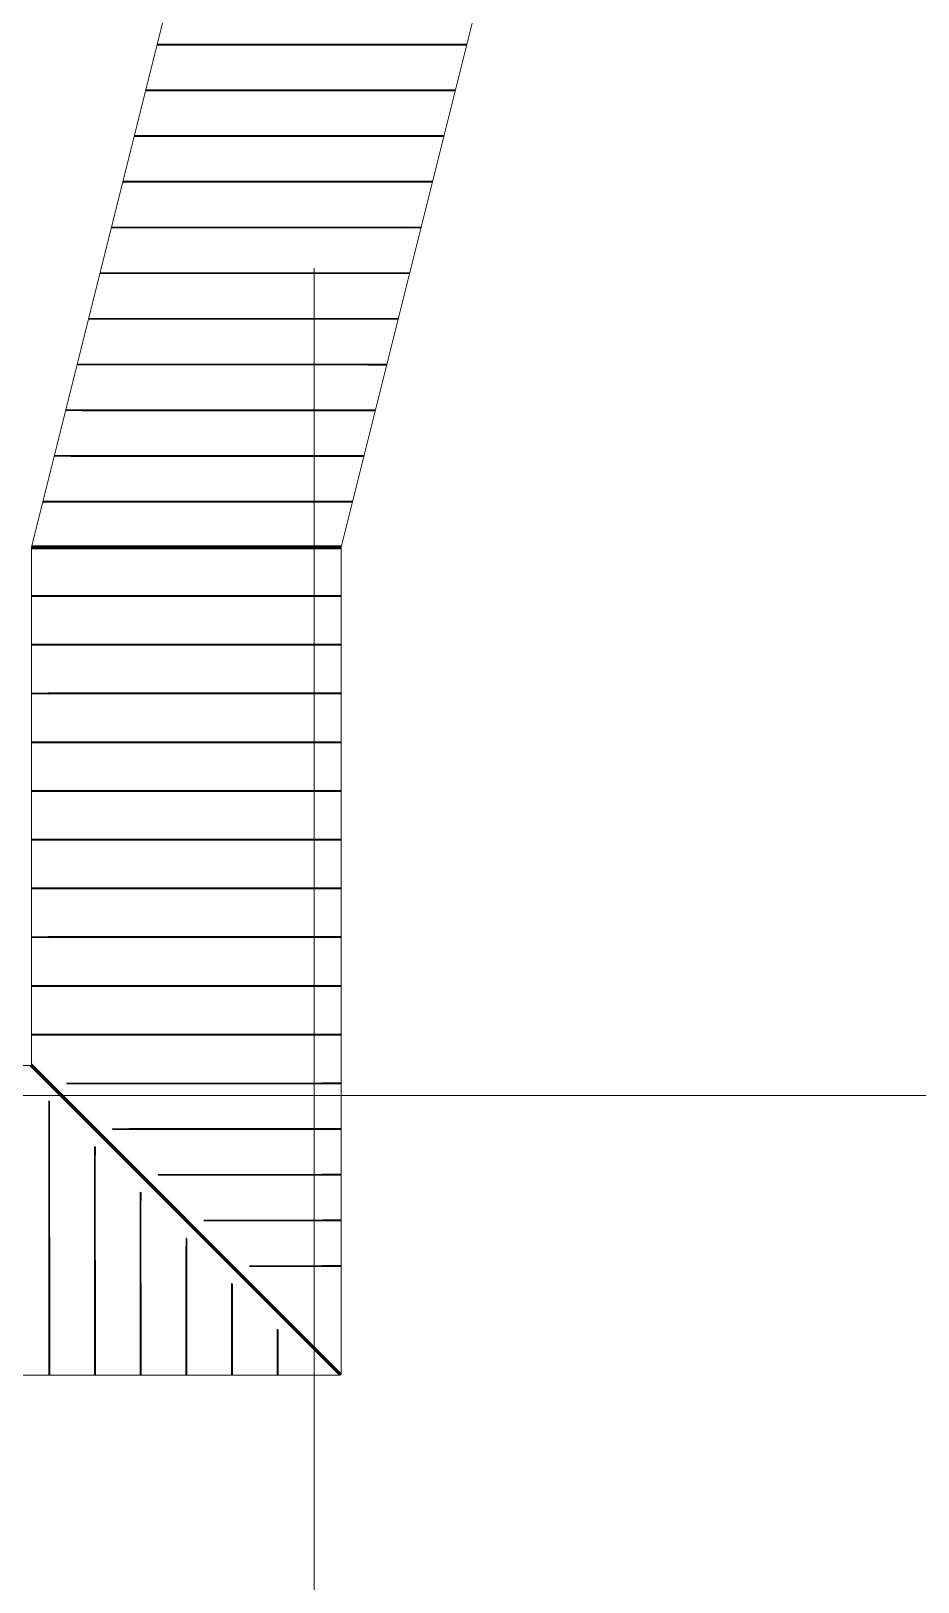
# Model space of a CAD drawing. Header units: millimetres. Extents: x 124696 to 347024, y 412631 to 564609.
# Drawn here: x 290147 to 297428, y 456859 to 469589 of the extents above; entities that cross this region are included whole.
import ezdxf

# ---------------------------------------------------------------- set-up
doc = ezdxf.new("R2010")
doc.units = ezdxf.units.MM
doc.header["$LTSCALE"] = 1500
doc.header["$MEASUREMENT"] = 0
doc.linetypes.add('二层平面图$0$轴网线_12_3_3_3 mm', pattern=[21, 12, -3, 3, -3])
doc.layers.add('0-建筑底图', color=7, linetype='Continuous')
for name, color, linetype, lineweight in [('二层平面图$0$A-COLU', 7, 'Continuous', 9), ('二层平面图$0$A-LINE', 7, 'Continuous', 9), ('二层平面图$0$A-WALL-CURT-PANEL-2', 7, 'Continuous', 9), ('二层平面图$0$A-WALL-CURT-PANEL-4', 140, 'Continuous', 9), ('二层平面图$0$ANNO-DOTE-1', 10, '二层平面图$0$轴网线_12_3_3_3 mm', 15)]:
    doc.layers.add(name, color=color, linetype=linetype, lineweight=lineweight)

# ---------------------------------------------------------------- blocks, each defined once
blk = doc.blocks.new('二层平面图$0$廊子_斜 东南侧_ - 廊子_斜 东南侧_-11103658-104-2F')
at = {"layer": '二层平面图$0$A-WALL-CURT-PANEL-2'}
for p, q in [((-5776, -13522), (-6893, -17989)), ((-4352, -17989), (-3235, -13522)), ((-6895, -17997), (-6897, -18005)), ((-6897, -18005), (-4356, -18005)), ((-6893, -17989), (-6895, -17997)), ((-6895, -17997), (-4354, -17997)), ((-6893, -17989), (-4352, -17989)), ((-4356, -18005), (-4354, -17997)), ((-4354, -17997), (-4352, -17989))]:
    blk.add_line(p, q, dxfattribs=at)
blk = doc.blocks.new('二层平面图$0$顶板轮廓组 - 顶板轮廓组-V341-104-2F')
at = {"layer": '二层平面图$0$A-WALL-CURT-PANEL-2'}
for p, q in [((-8594, 2749), (-8584, 2747)), ((-8584, 2747), (-8576, 2746)), ((-8576, 2746), (-4019, 2090)), ((-4019, 2090), (-4010, 2089)), ((-4010, 2089), (-4003, 2088))]:
    blk.add_line(p, q, dxfattribs=at)
blk = doc.blocks.new('二层平面图$0$顶板轮廓组 - 顶板轮廓组-V342-104-2F')
at = {"layer": '二层平面图$0$A-WALL-CURT-PANEL-2'}
for p, q in [((-8594, 2749), (-8584, 2747)), ((-8584, 2747), (-8576, 2746)), ((-8576, 2746), (-4019, 2090)), ((-4019, 2090), (-4010, 2089)), ((-4010, 2089), (-4003, 2088))]:
    blk.add_line(p, q, dxfattribs=at)
blk = doc.blocks.new('二层平面图$0$钢板肋 - 钢板肋-8156085-104-2F')
at = {"layer": '二层平面图$0$A-WALL-CURT-PANEL-2'}
for p, q in [((185, -787), (192, -786)), ((185, -787), (242, -910)), ((250, -909), (192, -786)), ((242, -910), (250, -909)), ((242, -910), (1196, -2948)), ((1204, -2947), (250, -909)), ((1204, -2947), (1196, -2948)), ((1196, -2948), (1262, -3089)), ((1270, -3087), (1204, -2947)), ((1262, -3089), (1270, -3087))]:
    blk.add_line(p, q, dxfattribs=at)
blk = doc.blocks.new('二层平面图$0$钢板肋 - 钢板肋-8156090-104-2F')
at = {"layer": '二层平面图$0$A-WALL-CURT-PANEL-2'}
for p, q in [((185, -787), (192, -786)), ((185, -787), (242, -910)), ((250, -909), (192, -786)), ((242, -910), (250, -909)), ((242, -910), (1196, -2948)), ((1204, -2947), (250, -909)), ((1204, -2947), (1196, -2948)), ((1196, -2948), (1262, -3089)), ((1270, -3087), (1204, -2947)), ((1262, -3089), (1270, -3087))]:
    blk.add_line(p, q, dxfattribs=at)
blk = doc.blocks.new('二层平面图$0$钢板肋 - 钢板肋-8156095-104-2F')
at = {"layer": '二层平面图$0$A-WALL-CURT-PANEL-2'}
for p, q in [((-283, 1938), (-291, 1939)), ((-291, 1939), (-279, 1784)), ((-271, 1783), (-283, 1938)), ((-279, 1784), (-271, 1783)), ((-279, 1784), (-98, -458)), ((-91, -460), (-271, 1783)), ((-91, -460), (-98, -458)), ((-98, -458), (-88, -594)), ((-80, -595), (-91, -460)), ((-80, -595), (-88, -594))]:
    blk.add_line(p, q, dxfattribs=at)
blk = doc.blocks.new('二层平面图$0$钢板肋 - 钢板肋-8156100-104-2F')
at = {"layer": '二层平面图$0$A-WALL-CURT-PANEL-2'}
for p, q in [((185, -787), (192, -786)), ((185, -787), (242, -910)), ((250, -909), (192, -786)), ((242, -910), (250, -909)), ((242, -910), (1196, -2948)), ((1204, -2947), (250, -909)), ((1204, -2947), (1196, -2948)), ((1196, -2948), (1262, -3089)), ((1270, -3087), (1204, -2947)), ((1262, -3089), (1270, -3087))]:
    blk.add_line(p, q, dxfattribs=at)
blk = doc.blocks.new('二层平面图$0$钢板肋 - 钢板肋-8156105-104-2F')
at = {"layer": '二层平面图$0$A-WALL-CURT-PANEL-2'}
for p, q in [((185, -787), (192, -786)), ((185, -787), (242, -910)), ((250, -909), (192, -786)), ((242, -910), (250, -909)), ((242, -910), (1196, -2948)), ((1204, -2947), (250, -909)), ((1204, -2947), (1196, -2948)), ((1196, -2948), (1262, -3089)), ((1270, -3087), (1204, -2947)), ((1262, -3089), (1270, -3087))]:
    blk.add_line(p, q, dxfattribs=at)
blk = doc.blocks.new('二层平面图$0$钢板肋 - 钢板肋-8156110-104-2F')
at = {"layer": '二层平面图$0$A-WALL-CURT-PANEL-2'}
for p, q in [((-283, 1938), (-291, 1939)), ((-291, 1939), (-279, 1784)), ((-271, 1783), (-283, 1938)), ((-279, 1784), (-271, 1783)), ((-279, 1784), (-98, -458)), ((-91, -460), (-271, 1783)), ((-91, -460), (-98, -458)), ((-98, -458), (-88, -594)), ((-80, -595), (-91, -460)), ((-80, -595), (-88, -594))]:
    blk.add_line(p, q, dxfattribs=at)
blk = doc.blocks.new('二层平面图$0$钢板肋 - 钢板肋-8156115-104-2F')
at = {"layer": '二层平面图$0$A-WALL-CURT-PANEL-2'}
for p, q in [((185, -787), (192, -786)), ((185, -787), (242, -910)), ((250, -909), (192, -786)), ((242, -910), (250, -909)), ((242, -910), (1196, -2948)), ((1204, -2947), (250, -909)), ((1204, -2947), (1196, -2948)), ((1196, -2948), (1262, -3089)), ((1270, -3087), (1204, -2947)), ((1262, -3089), (1270, -3087))]:
    blk.add_line(p, q, dxfattribs=at)
blk = doc.blocks.new('二层平面图$0$钢板肋 - 钢板肋-8156120-104-2F')
at = {"layer": '二层平面图$0$A-WALL-CURT-PANEL-2'}
for p, q in [((185, -787), (192, -786)), ((185, -787), (242, -910)), ((250, -909), (192, -786)), ((242, -910), (250, -909)), ((242, -910), (1196, -2948)), ((1204, -2947), (250, -909)), ((1204, -2947), (1196, -2948)), ((1196, -2948), (1262, -3089)), ((1270, -3087), (1204, -2947)), ((1262, -3089), (1270, -3087))]:
    blk.add_line(p, q, dxfattribs=at)
blk = doc.blocks.new('二层平面图$0$钢板肋 - 钢板肋-8156125-104-2F')
at = {"layer": '二层平面图$0$A-WALL-CURT-PANEL-2'}
for p, q in [((-283, 1938), (-291, 1939)), ((-291, 1939), (-279, 1784)), ((-271, 1783), (-283, 1938)), ((-279, 1784), (-271, 1783)), ((-279, 1784), (-98, -458)), ((-91, -460), (-271, 1783)), ((-91, -460), (-98, -458)), ((-98, -458), (-88, -594)), ((-80, -595), (-91, -460)), ((-80, -595), (-88, -594))]:
    blk.add_line(p, q, dxfattribs=at)
blk = doc.blocks.new('二层平面图$0$钢板肋 - 钢板肋-8156130-104-2F')
at = {"layer": '二层平面图$0$A-WALL-CURT-PANEL-2'}
for p, q in [((185, -787), (192, -786)), ((185, -787), (242, -910)), ((250, -909), (192, -786)), ((242, -910), (250, -909)), ((242, -910), (1196, -2948)), ((1204, -2947), (250, -909)), ((1204, -2947), (1196, -2948)), ((1196, -2948), (1262, -3089)), ((1270, -3087), (1204, -2947)), ((1262, -3089), (1270, -3087))]:
    blk.add_line(p, q, dxfattribs=at)
blk = doc.blocks.new('二层平面图$0$钢板肋 - 钢板肋-8156135-104-2F')
at = {"layer": '二层平面图$0$A-WALL-CURT-PANEL-2'}
for p, q in [((185, -787), (192, -786)), ((185, -787), (242, -910)), ((250, -909), (192, -786)), ((242, -910), (250, -909)), ((242, -910), (1196, -2948)), ((1204, -2947), (250, -909)), ((1204, -2947), (1196, -2948)), ((1196, -2948), (1262, -3089)), ((1270, -3087), (1204, -2947)), ((1262, -3089), (1270, -3087))]:
    blk.add_line(p, q, dxfattribs=at)
blk = doc.blocks.new('二层平面图$0$钢板肋 - 钢板肋-8156140-104-2F')
at = {"layer": '二层平面图$0$A-WALL-CURT-PANEL-2'}
for p, q in [((-283, 1938), (-291, 1939)), ((-291, 1939), (-279, 1784)), ((-271, 1783), (-283, 1938)), ((-279, 1784), (-271, 1783)), ((-279, 1784), (-98, -458)), ((-91, -460), (-271, 1783)), ((-91, -460), (-98, -458)), ((-98, -458), (-88, -594)), ((-80, -595), (-91, -460)), ((-80, -595), (-88, -594))]:
    blk.add_line(p, q, dxfattribs=at)
blk = doc.blocks.new('二层平面图$0$钢板肋轮廓族 - 钢板肋轮廓族-8156094-104-2F')
at = {"layer": '二层平面图$0$A-WALL-CURT-PANEL-2'}
for p, q in [((-1821, -5371), (-1793, -5524)), ((-1388, -7737), (-1793, -5524)), ((-1364, -7871), (-1388, -7737))]:
    blk.add_line(p, q, dxfattribs=at)
blk = doc.blocks.new('二层平面图$0$钢板肋轮廓族 - 钢板肋轮廓族-8156099-104-2F')
at = {"layer": '二层平面图$0$A-WALL-CURT-PANEL-2'}
for p, q in [((-1821, -5371), (-1793, -5524)), ((-1388, -7737), (-1793, -5524)), ((-1364, -7871), (-1388, -7737))]:
    blk.add_line(p, q, dxfattribs=at)
blk = doc.blocks.new('二层平面图$0$钢板肋轮廓族 - 钢板肋轮廓族-8156104-104-2F')
at = {"layer": '二层平面图$0$A-WALL-CURT-PANEL-2'}
for p, q in [((-1821, -5371), (-1793, -5524)), ((-1388, -7737), (-1793, -5524)), ((-1364, -7871), (-1388, -7737))]:
    blk.add_line(p, q, dxfattribs=at)
blk = doc.blocks.new('二层平面图$0$钢板肋轮廓族 - 钢板肋轮廓族-8156109-104-2F')
at = {"layer": '二层平面图$0$A-WALL-CURT-PANEL-2'}
for p, q in [((-1821, -5371), (-1793, -5524)), ((-1388, -7737), (-1793, -5524)), ((-1364, -7871), (-1388, -7737))]:
    blk.add_line(p, q, dxfattribs=at)
blk = doc.blocks.new('二层平面图$0$钢板肋轮廓族 - 钢板肋轮廓族-8156114-104-2F')
at = {"layer": '二层平面图$0$A-WALL-CURT-PANEL-2'}
for p, q in [((-1821, -5371), (-1793, -5524)), ((-1388, -7737), (-1793, -5524)), ((-1364, -7871), (-1388, -7737))]:
    blk.add_line(p, q, dxfattribs=at)
blk = doc.blocks.new('二层平面图$0$钢板肋轮廓族 - 钢板肋轮廓族-8156119-104-2F')
at = {"layer": '二层平面图$0$A-WALL-CURT-PANEL-2'}
for p, q in [((-1821, -5371), (-1793, -5524)), ((-1388, -7737), (-1793, -5524)), ((-1364, -7871), (-1388, -7737))]:
    blk.add_line(p, q, dxfattribs=at)
blk = doc.blocks.new('二层平面图$0$钢板肋轮廓族 - 钢板肋轮廓族-8156124-104-2F')
at = {"layer": '二层平面图$0$A-WALL-CURT-PANEL-2'}
for p, q in [((-1821, -5371), (-1793, -5524)), ((-1388, -7737), (-1793, -5524)), ((-1364, -7871), (-1388, -7737))]:
    blk.add_line(p, q, dxfattribs=at)
blk = doc.blocks.new('二层平面图$0$钢板肋轮廓族 - 钢板肋轮廓族-8156129-104-2F')
at = {"layer": '二层平面图$0$A-WALL-CURT-PANEL-2'}
for p, q in [((-1821, -5371), (-1793, -5524)), ((-1388, -7737), (-1793, -5524)), ((-1364, -7871), (-1388, -7737))]:
    blk.add_line(p, q, dxfattribs=at)
blk = doc.blocks.new('二层平面图$0$钢板肋轮廓族 - 钢板肋轮廓族-8156134-104-2F')
at = {"layer": '二层平面图$0$A-WALL-CURT-PANEL-2'}
for p, q in [((-1821, -5371), (-1793, -5524)), ((-1388, -7737), (-1793, -5524)), ((-1364, -7871), (-1388, -7737))]:
    blk.add_line(p, q, dxfattribs=at)
blk = doc.blocks.new('二层平面图$0$钢板肋轮廓族 - 钢板肋轮廓族-8156139-104-2F')
at = {"layer": '二层平面图$0$A-WALL-CURT-PANEL-2'}
for p, q in [((-1821, -5371), (-1793, -5524)), ((-1388, -7737), (-1793, -5524)), ((-1364, -7871), (-1388, -7737))]:
    blk.add_line(p, q, dxfattribs=at)
blk = doc.blocks.new('二层平面图$0$钢板肋轮廓族 - 钢板肋轮廓族-8156144-104-2F')
at = {"layer": '二层平面图$0$A-WALL-CURT-PANEL-2'}
for p, q in [((-1821, -5371), (-1793, -5524)), ((-1388, -7737), (-1793, -5524)), ((-1364, -7871), (-1388, -7737))]:
    blk.add_line(p, q, dxfattribs=at)
blk = doc.blocks.new('二层平面图$0$廊子单元_转角阴角_东南侧下沉庭院南侧 - 廊子单元_转角阴角_东南侧下沉庭院南侧-11118752-104-2F')
at = {"layer": '二层平面图$0$A-WALL-CURT-PANEL-2'}
for p, q in [((2104, 6645), (2104, 6637)), ((2104, 6637), (4646, 6637)), ((2104, 6637), (2104, 2409)), ((4646, 6637), (4646, 6645)), ((4646, -133), (4646, 6637)), ((5, 2396), (0, 2396)), ((13, 2396), (5, 2396)), ((5, 2396), (5, -146)), ((2091, 2396), (13, 2396)), ((13, 2396), (13, -146)), ((2099, 2396), (2091, 2396)), ((2091, 2396), (4633, -146)), ((2109, 2396), (2099, 2396)), ((4641, -146), (2099, 2396)), ((2104, 2409), (4646, -133)), ((2104, 2409), (2104, 2401)), ((2104, 2401), (2104, 2391)), ((4646, -141), (2104, 2401)), ((5, -146), (13, -146)), ((13, -146), (4633, -146)), ((4633, -146), (4641, -146)), ((4646, -141), (4646, -133))]:
    blk.add_line(p, q, dxfattribs=at)
blk = doc.blocks.new('二层平面图$0$顶板轮廓组 - 顶板轮廓组-8169469-104-2F')
at = {"layer": '二层平面图$0$A-WALL-CURT-PANEL-2'}
for p, q in [((-8865, 187), (-8857, 187)), ((-8857, 187), (-4629, 187)), ((-4629, 187), (-4621, 187))]:
    blk.add_line(p, q, dxfattribs=at)
blk = doc.blocks.new('二层平面图$0$顶板轮廓组 - 顶板轮廓组-8169470-104-2F')
at = {"layer": '二层平面图$0$A-WALL-CURT-PANEL-2'}
for p, q in [((-10136, -955), (-10128, -955)), ((-10128, -955), (-3358, -955)), ((-3358, -955), (-3350, -955))]:
    blk.add_line(p, q, dxfattribs=at)
blk = doc.blocks.new('二层平面图$0$钢板肋 - 钢板肋-V197-104-2F')
at = {"layer": '二层平面图$0$A-WALL-CURT-PANEL-2'}
for p, q in [((-678, 1855), (-686, 1854)), ((-686, 1854), (-671, 1699)), ((-663, 1700), (-678, 1855)), ((-671, 1699), (-663, 1700)), ((-671, 1699), (-461, -541)), ((-453, -540), (-663, 1700)), ((-453, -540), (-461, -541)), ((-461, -541), (-448, -676)), ((-440, -675), (-453, -540)), ((-440, -675), (-448, -676))]:
    blk.add_line(p, q, dxfattribs=at)
blk = doc.blocks.new('二层平面图$0$钢板肋轮廓族 - 钢板肋轮廓族-V195-104-2F')
at = {"layer": '二层平面图$0$A-WALL-CURT-PANEL-2'}
for p, q in [((-1735, -5338), (-1704, -5490)), ((-1249, -7693), (-1704, -5490)), ((-1222, -7826), (-1249, -7693))]:
    blk.add_line(p, q, dxfattribs=at)
blk = doc.blocks.new('二层平面图$0$钢板肋 - 钢板肋-7742613-104-2F')
at = {"layer": '二层平面图$0$A-WALL-CURT-PANEL-2'}
for p, q in [((-1472, 1004), (-1479, 1000)), ((-1479, 1000), (-1348, 963)), ((-1341, 967), (-1472, 1004)), ((-1348, 963), (-1341, 967)), ((-1348, 963), (539, 428)), ((541, 435), (-1341, 967)), ((541, 435), (539, 428)), ((539, 428), (688, 385)), ((691, 393), (541, 435)), ((691, 393), (688, 385))]:
    blk.add_line(p, q, dxfattribs=at)
blk = doc.blocks.new('二层平面图$0$钢板肋 - 钢板肋-7742620-104-2F')
at = {"layer": '二层平面图$0$A-WALL-CURT-PANEL-2'}
for p, q in [((-1246, 997), (-1253, 993)), ((-1253, 993), (-1123, 955)), ((-1116, 959), (-1246, 997)), ((-1123, 955), (-1116, 959)), ((-1123, 955), (401, 514)), ((404, 522), (-1116, 959)), ((404, 522), (401, 514)), ((401, 514), (551, 471)), ((553, 479), (404, 522)), ((553, 479), (551, 471))]:
    blk.add_line(p, q, dxfattribs=at)
blk = doc.blocks.new('二层平面图$0$钢板肋 - 钢板肋-7742627-104-2F')
at = {"layer": '二层平面图$0$A-WALL-CURT-PANEL-2'}
for p, q in [((-994, 1007), (-1001, 1003)), ((-1001, 1003), (-871, 964)), ((-864, 968), (-994, 1007)), ((-871, 964), (-864, 968)), ((-871, 964), (290, 619)), ((293, 626), (-864, 968)), ((293, 626), (290, 619)), ((290, 619), (439, 575)), ((441, 582), (293, 626)), ((441, 582), (439, 575))]:
    blk.add_line(p, q, dxfattribs=at)
blk = doc.blocks.new('二层平面图$0$钢板肋 - 钢板肋-7742634-104-2F')
at = {"layer": '二层平面图$0$A-WALL-CURT-PANEL-2'}
for p, q in [((-684, 1045), (-691, 1042)), ((-691, 1042), (-562, 1001)), ((-555, 1005), (-684, 1045)), ((-562, 1001), (-555, 1005)), ((-562, 1001), (238, 754)), ((240, 761), (-555, 1005)), ((240, 761), (238, 754)), ((238, 754), (386, 708)), ((388, 715), (240, 761)), ((388, 715), (386, 708))]:
    blk.add_line(p, q, dxfattribs=at)
blk = doc.blocks.new('二层平面图$0$钢板肋 - 钢板肋-7742641-104-2F')
at = {"layer": '二层平面图$0$A-WALL-CURT-PANEL-2'}
for p, q in [((-218, 1124), (-225, 1120)), ((-225, 1120), (-96, 1077)), ((-89, 1081), (-218, 1124)), ((-96, 1077), (-89, 1081)), ((-96, 1077), (342, 932)), ((345, 939), (-89, 1081)), ((345, 939), (342, 932)), ((342, 932), (490, 882)), ((492, 890), (345, 939)), ((492, 890), (490, 882))]:
    blk.add_line(p, q, dxfattribs=at)
blk = doc.blocks.new('二层平面图$0$钢板肋 - 钢板肋-7742648-104-2F')
at = {"layer": '二层平面图$0$A-WALL-CURT-PANEL-2'}
for p, q in [((63, 1145), (56, 1142)), ((56, 1142), (185, 1099)), ((192, 1103), (63, 1145)), ((185, 1099), (192, 1103)), ((185, 1099), (267, 1071)), ((269, 1078), (192, 1103)), ((269, 1078), (267, 1071)), ((267, 1071), (414, 1021)), ((417, 1029), (269, 1078)), ((417, 1029), (414, 1021))]:
    blk.add_line(p, q, dxfattribs=at)
blk = doc.blocks.new('二层平面图$0$钢板肋轮廓族 - 钢板肋轮廓族-7742618-104-2F')
at = {"layer": '二层平面图$0$A-WALL-CURT-PANEL-2'}
for p, q in [((-4082, -4033), (-4120, -4163)), ((-4674, -6045), (-4120, -4163)), ((-4718, -6194), (-4674, -6045))]:
    blk.add_line(p, q, dxfattribs=at)
blk = doc.blocks.new('二层平面图$0$钢板肋轮廓族 - 钢板肋轮廓族-7742619-104-2F')
at = {"layer": '二层平面图$0$A-WALL-CURT-PANEL-2'}
for p, q in [((-4083, -4036), (-4121, -4166)), ((-4673, -6043), (-4121, -4166)), ((-4717, -6192), (-4673, -6043))]:
    blk.add_line(p, q, dxfattribs=at)
blk = doc.blocks.new('二层平面图$0$钢板肋轮廓族 - 钢板肋轮廓族-7742625-104-2F')
at = {"layer": '二层平面图$0$A-WALL-CURT-PANEL-2'}
for p, q in [((-4135, -4213), (-4173, -4343)), ((-4621, -5865), (-4173, -4343)), ((-4665, -6014), (-4621, -5865))]:
    blk.add_line(p, q, dxfattribs=at)
blk = doc.blocks.new('二层平面图$0$钢板肋轮廓族 - 钢板肋轮廓族-7742626-104-2F')
at = {"layer": '二层平面图$0$A-WALL-CURT-PANEL-2'}
for p, q in [((-4135, -4216), (-4174, -4346)), ((-4620, -5863), (-4174, -4346)), ((-4664, -6012), (-4620, -5863))]:
    blk.add_line(p, q, dxfattribs=at)
blk = doc.blocks.new('二层平面图$0$钢板肋轮廓族 - 钢板肋轮廓族-7742632-104-2F')
at = {"layer": '二层平面图$0$A-WALL-CURT-PANEL-2'}
for p, q in [((-4188, -4393), (-4226, -4523)), ((-4569, -5686), (-4226, -4523)), ((-4612, -5835), (-4569, -5686))]:
    blk.add_line(p, q, dxfattribs=at)
blk = doc.blocks.new('二层平面图$0$钢板肋轮廓族 - 钢板肋轮廓族-7742633-104-2F')
at = {"layer": '二层平面图$0$A-WALL-CURT-PANEL-2'}
for p, q in [((-4188, -4396), (-4227, -4526)), ((-4567, -5683), (-4227, -4526)), ((-4611, -5832), (-4567, -5683))]:
    blk.add_line(p, q, dxfattribs=at)
blk = doc.blocks.new('二层平面图$0$钢板肋轮廓族 - 钢板肋轮廓族-7742639-104-2F')
at = {"layer": '二层平面图$0$A-WALL-CURT-PANEL-2'}
for p, q in [((-4241, -4573), (-4279, -4703)), ((-4516, -5506), (-4279, -4703)), ((-4560, -5655), (-4516, -5506))]:
    blk.add_line(p, q, dxfattribs=at)
blk = doc.blocks.new('二层平面图$0$钢板肋轮廓族 - 钢板肋轮廓族-7742640-104-2F')
at = {"layer": '二层平面图$0$A-WALL-CURT-PANEL-2'}
for p, q in [((-4241, -4576), (-4279, -4706)), ((-4514, -5503), (-4279, -4706)), ((-4558, -5652), (-4514, -5503))]:
    blk.add_line(p, q, dxfattribs=at)
blk = doc.blocks.new('二层平面图$0$钢板肋轮廓族 - 钢板肋轮廓族-7742646-104-2F')
at = {"layer": '二层平面图$0$A-WALL-CURT-PANEL-2'}
for p, q in [((-4294, -4752), (-4333, -4883)), ((-4463, -5326), (-4333, -4883)), ((-4507, -5475), (-4463, -5326))]:
    blk.add_line(p, q, dxfattribs=at)
blk = doc.blocks.new('二层平面图$0$钢板肋轮廓族 - 钢板肋轮廓族-7742647-104-2F')
at = {"layer": '二层平面图$0$A-WALL-CURT-PANEL-2'}
for p, q in [((-4294, -4756), (-4332, -4886)), ((-4461, -5324), (-4332, -4886)), ((-4505, -5472), (-4461, -5324))]:
    blk.add_line(p, q, dxfattribs=at)
blk = doc.blocks.new('二层平面图$0$钢板肋轮廓族 - 钢板肋轮廓族-7742653-104-2F')
at = {"layer": '二层平面图$0$A-WALL-CURT-PANEL-2'}
for p, q in [((-4348, -4932), (-4386, -5062)), ((-4411, -5146), (-4386, -5062)), ((-4455, -5295), (-4411, -5146))]:
    blk.add_line(p, q, dxfattribs=at)
blk = doc.blocks.new('二层平面图$0$钢板肋轮廓族 - 钢板肋轮廓族-7742654-104-2F')
at = {"layer": '二层平面图$0$A-WALL-CURT-PANEL-2'}
for p, q in [((-4346, -4936), (-4384, -5066)), ((-4407, -5144), (-4384, -5066)), ((-4451, -5293), (-4407, -5144))]:
    blk.add_line(p, q, dxfattribs=at)
blk = doc.blocks.new('二层平面图$0$钢板肋 - 钢板肋-8169471-104-2F')
at = {"layer": '二层平面图$0$A-WALL-CURT-PANEL-2'}
for p, q in [((-694, 1851), (-702, 1850)), ((-702, 1850), (-686, 1696)), ((-678, 1697), (-694, 1851)), ((-686, 1696), (-678, 1697)), ((-686, 1696), (-455, -542)), ((-447, -541), (-678, 1697)), ((-447, -541), (-455, -542)), ((-455, -542), (-441, -677)), ((-433, -676), (-447, -541)), ((-433, -676), (-441, -677))]:
    blk.add_line(p, q, dxfattribs=at)
blk = doc.blocks.new('二层平面图$0$钢板肋 - 钢板肋-8169463-104-2F')
at = {"layer": '二层平面图$0$A-WALL-CURT-PANEL-2'}
for p, q in [((386, -811), (389, -804)), ((386, -811), (505, -876)), ((508, -869), (389, -804)), ((505, -876), (508, -869)), ((505, -876), (2476, -1961)), ((2480, -1954), (508, -869)), ((2480, -1954), (2476, -1961)), ((2476, -1961), (2612, -2036)), ((2616, -2029), (2480, -1954)), ((2612, -2036), (2616, -2029))]:
    blk.add_line(p, q, dxfattribs=at)
blk = doc.blocks.new('二层平面图$0$钢板肋 - 钢板肋-8169473-104-2F')
at = {"layer": '二层平面图$0$A-WALL-CURT-PANEL-2'}
for p, q in [((549, -856), (552, -849)), ((549, -856), (669, -919)), ((673, -912), (552, -849)), ((669, -919), (673, -912)), ((669, -919), (2668, -1952)), ((2672, -1945), (673, -912)), ((2672, -1945), (2668, -1952)), ((2668, -1952), (2806, -2023)), ((2809, -2016), (2672, -1945)), ((2806, -2023), (2809, -2016))]:
    blk.add_line(p, q, dxfattribs=at)
blk = doc.blocks.new('二层平面图$0$钢板肋 - 钢板肋-V232-104-2F')
at = {"layer": '二层平面图$0$A-WALL-CURT-PANEL-2'}
for p, q in [((321, 3232), (284, 3102)), ((291, 3106), (328, 3236)), ((328, 3236), (321, 3232)), ((284, 3102), (-246, 1219)), ((-238, 1217), (291, 3106)), ((284, 3102), (291, 3106)), ((-246, 1219), (-288, 1069)), ((-280, 1067), (-238, 1217)), ((-238, 1217), (-246, 1219)), ((-280, 1067), (-288, 1069))]:
    blk.add_line(p, q, dxfattribs=at)
blk = doc.blocks.new('二层平面图$0$钢板肋 - 钢板肋-V233-104-2F')
at = {"layer": '二层平面图$0$A-WALL-CURT-PANEL-2'}
for p, q in [((332, 3027), (290, 2898)), ((298, 2901), (339, 3031)), ((339, 3031), (332, 3027)), ((290, 2898), (-195, 1393)), ((-188, 1391), (298, 2901)), ((290, 2898), (298, 2901)), ((-195, 1393), (-243, 1245)), ((-236, 1243), (-188, 1391)), ((-188, 1391), (-195, 1393)), ((-236, 1243), (-243, 1245))]:
    blk.add_line(p, q, dxfattribs=at)
blk = doc.blocks.new('二层平面图$0$钢板肋 - 钢板肋-V234-104-2F')
at = {"layer": '二层平面图$0$A-WALL-CURT-PANEL-2'}
for p, q in [((357, 2810), (308, 2683)), ((315, 2686), (364, 2813)), ((364, 2813), (357, 2810)), ((308, 2683), (-129, 1559)), ((-122, 1556), (315, 2686)), ((308, 2683), (315, 2686)), ((-129, 1559), (-185, 1414)), ((-178, 1411), (-122, 1556)), ((-122, 1556), (-129, 1559)), ((-178, 1411), (-185, 1414))]:
    blk.add_line(p, q, dxfattribs=at)
blk = doc.blocks.new('二层平面图$0$钢板肋 - 钢板肋-V235-104-2F')
at = {"layer": '二层平面图$0$A-WALL-CURT-PANEL-2'}
for p, q in [((408, 2565), (347, 2443)), ((354, 2446), (416, 2567)), ((416, 2567), (408, 2565)), ((347, 2443), (-30, 1703)), ((-24, 1699), (354, 2446)), ((347, 2443), (354, 2446)), ((-30, 1703), (-101, 1564)), ((-94, 1561), (-24, 1699)), ((-24, 1699), (-30, 1703)), ((-94, 1561), (-101, 1564))]:
    blk.add_line(p, q, dxfattribs=at)
blk = doc.blocks.new('二层平面图$0$钢板肋 - 钢板肋-V236-104-2F')
at = {"layer": '二层平面图$0$A-WALL-CURT-PANEL-2'}
for p, q in [((509, 2240), (424, 2134)), ((432, 2135), (517, 2241)), ((517, 2241), (509, 2240)), ((424, 2134), (139, 1778)), ((145, 1773), (432, 2135)), ((424, 2134), (432, 2135)), ((139, 1778), (42, 1657)), ((48, 1652), (42, 1657)), ((48, 1652), (145, 1773)), ((145, 1773), (139, 1778))]:
    blk.add_line(p, q, dxfattribs=at)
blk = doc.blocks.new('二层平面图$0$梁 - 梁-12800480-104-2F')
at = {"layer": '二层平面图$0$A-LINE'}
for p, q in [((59, 2603), (59, 2613)), ((108, 2553), (108, 2563))]:
    blk.add_line(p, q, dxfattribs=at)
blk = doc.blocks.new('二层平面图$0$梁 - 梁-V318-104-2F')
at = {"layer": '二层平面图$0$A-LINE'}
for p, q in [((-8, 1533), (-8, 1538)), ((42, 1538), (-8, 1538)), ((42, 1533), (42, 1538)), ((52, 1533), (52, 1538)), ((102, 1538), (52, 1538)), ((102, 1533), (102, 1538)), ((39, -712), (39, -702)), ((90, -662), (90, -652))]:
    blk.add_line(p, q, dxfattribs=at)
blk = doc.blocks.new('二层平面图$0$钢板肋轮廓族 - 钢板肋轮廓族-V238-104-2F')
at = {"layer": '二层平面图$0$A-WALL-CURT-PANEL-2'}
for p, q in [((1735, -5338), (1704, -5490)), ((1249, -7693), (1704, -5490)), ((1222, -7826), (1249, -7693))]:
    blk.add_line(p, q, dxfattribs=at)
blk = doc.blocks.new('二层平面图$0$钢板肋轮廓族 - 钢板肋轮廓族-V239-104-2F')
at = {"layer": '二层平面图$0$A-WALL-CURT-PANEL-2'}
for p, q in [((4082, -4033), (4120, -4163)), ((4674, -6045), (4120, -4163)), ((4718, -6194), (4674, -6045))]:
    blk.add_line(p, q, dxfattribs=at)
blk = doc.blocks.new('二层平面图$0$钢板肋轮廓族 - 钢板肋轮廓族-V240-104-2F')
at = {"layer": '二层平面图$0$A-WALL-CURT-PANEL-2'}
for p, q in [((4083, -4036), (4121, -4166)), ((4673, -6043), (4121, -4166)), ((4717, -6192), (4673, -6043))]:
    blk.add_line(p, q, dxfattribs=at)
blk = doc.blocks.new('二层平面图$0$钢板肋轮廓族 - 钢板肋轮廓族-V241-104-2F')
at = {"layer": '二层平面图$0$A-WALL-CURT-PANEL-2'}
for p, q in [((4135, -4213), (4173, -4343)), ((4621, -5865), (4173, -4343)), ((4665, -6014), (4621, -5865))]:
    blk.add_line(p, q, dxfattribs=at)
blk = doc.blocks.new('二层平面图$0$钢板肋轮廓族 - 钢板肋轮廓族-V242-104-2F')
at = {"layer": '二层平面图$0$A-WALL-CURT-PANEL-2'}
for p, q in [((4135, -4216), (4174, -4346)), ((4620, -5863), (4174, -4346)), ((4664, -6012), (4620, -5863))]:
    blk.add_line(p, q, dxfattribs=at)
blk = doc.blocks.new('二层平面图$0$钢板肋轮廓族 - 钢板肋轮廓族-V243-104-2F')
at = {"layer": '二层平面图$0$A-WALL-CURT-PANEL-2'}
for p, q in [((4188, -4393), (4226, -4523)), ((4569, -5686), (4226, -4523)), ((4612, -5835), (4569, -5686))]:
    blk.add_line(p, q, dxfattribs=at)
blk = doc.blocks.new('二层平面图$0$钢板肋轮廓族 - 钢板肋轮廓族-V244-104-2F')
at = {"layer": '二层平面图$0$A-WALL-CURT-PANEL-2'}
for p, q in [((4188, -4396), (4227, -4526)), ((4567, -5683), (4227, -4526)), ((4611, -5832), (4567, -5683))]:
    blk.add_line(p, q, dxfattribs=at)
blk = doc.blocks.new('二层平面图$0$钢板肋轮廓族 - 钢板肋轮廓族-V245-104-2F')
at = {"layer": '二层平面图$0$A-WALL-CURT-PANEL-2'}
for p, q in [((4241, -4573), (4279, -4703)), ((4516, -5506), (4279, -4703)), ((4560, -5655), (4516, -5506))]:
    blk.add_line(p, q, dxfattribs=at)
blk = doc.blocks.new('二层平面图$0$钢板肋轮廓族 - 钢板肋轮廓族-V246-104-2F')
at = {"layer": '二层平面图$0$A-WALL-CURT-PANEL-2'}
for p, q in [((4241, -4576), (4279, -4706)), ((4514, -5503), (4279, -4706)), ((4558, -5652), (4514, -5503))]:
    blk.add_line(p, q, dxfattribs=at)
blk = doc.blocks.new('二层平面图$0$钢板肋轮廓族 - 钢板肋轮廓族-V247-104-2F')
at = {"layer": '二层平面图$0$A-WALL-CURT-PANEL-2'}
for p, q in [((4294, -4752), (4333, -4883)), ((4463, -5326), (4333, -4883)), ((4507, -5475), (4463, -5326))]:
    blk.add_line(p, q, dxfattribs=at)
blk = doc.blocks.new('二层平面图$0$钢板肋轮廓族 - 钢板肋轮廓族-V248-104-2F')
at = {"layer": '二层平面图$0$A-WALL-CURT-PANEL-2'}
for p, q in [((4294, -4756), (4332, -4886)), ((4461, -5324), (4332, -4886)), ((4505, -5472), (4461, -5324))]:
    blk.add_line(p, q, dxfattribs=at)
blk = doc.blocks.new('二层平面图')
at = {"layer": '二层平面图$0$A-LINE', "color": 8}
for q in [(147320, 2410), (147330, 2400)]:
    blk.add_line((147320, 2400), q, dxfattribs=at)
at = {"layer": '二层平面图$0$ANNO-DOTE-1', "color": 8}
for p, q in [((147300, -6710.3), (147300, 86692)), ((-18896.2, 4500), (161528.2, 4500))]:
    blk.add_line(p, q, dxfattribs=at)
at = {"layer": '二层平面图$0$A-COLU', "color": 8}
for name, p, rotation in [('二层平面图$0$梁 - 梁-V318-104-2F', (144413.3, 4561.6), 90.3341881230938), ('二层平面图$0$梁 - 梁-12800480-104-2F', (145163.5, 7213.4), 180.3341881230943)]:
    blk.add_blockref(name, p, dxfattribs=dict(at, rotation=rotation))
at = {"layer": '二层平面图$0$A-WALL-CURT-PANEL-2', "color": 8}
for name, p, rotation in [('二层平面图$0$钢板肋 - 钢板肋-8156085-104-2F', (145405.8, 14037.7), 64.91058366677261), ('二层平面图$0$钢板肋 - 钢板肋-8156090-104-2F', (145218.3, 13287.7), 64.91058373002286), ('二层平面图$0$顶板轮廓组 - 顶板轮廓组-V341-104-2F', (142494.1, 5225.6), 264.1587322206786), ('二层平面图$0$钢板肋轮廓族 - 钢板肋轮廓族-8156094-104-2F', (153506.6, 10362.7), 259.6280396936206), ('二层平面图$0$钢板肋轮廓族 - 钢板肋轮廓族-8156094-104-2F', (153508.5, 10370.3), 259.6280396936206), ('二层平面图$0$顶板轮廓组 - 顶板轮廓组-V342-104-2F', (145035.1, 5225.6), 264.1587211412844), ('二层平面图$0$钢板肋 - 钢板肋-8156100-104-2F', (145030.8, 12537.7), 64.91058379327195), ('二层平面图$0$钢板肋轮廓族 - 钢板肋轮廓族-8156099-104-2F', (153412.9, 9987.7), 259.6280396003692), ('二层平面图$0$钢板肋轮廓族 - 钢板肋轮廓族-8156099-104-2F', (153414.8, 9995.3), 259.6280396003692), ('二层平面图$0$钢板肋 - 钢板肋-8156105-104-2F', (144937.1, 12162.7), 64.91058382489784), ('二层平面图$0$钢板肋 - 钢板肋-8156095-104-2F', (146502.8, 12618.9), 265.4041947975894), ('二层平面图$0$钢板肋轮廓族 - 钢板肋轮廓族-8156104-104-2F', (153319.1, 9612.7), 259.6280395071179), ('二层平面图$0$钢板肋轮廓族 - 钢板肋轮廓族-8156104-104-2F', (153321, 9620.3), 259.6280395071179), ('二层平面图$0$钢板肋轮廓族 - 钢板肋轮廓族-8156109-104-2F', (153225.4, 9237.7), 259.6280394138662), ('二层平面图$0$钢板肋轮廓族 - 钢板肋轮廓族-8156109-104-2F', (153227.3, 9245.3), 259.6280394138662), ('二层平面图$0$钢板肋 - 钢板肋-8156115-104-2F', (144749.6, 11412.7), 64.9105838881473), ('二层平面图$0$钢板肋轮廓族 - 钢板肋轮廓族-8156114-104-2F', (153131.6, 8862.7), 259.6280393206148), ('二层平面图$0$钢板肋轮廓族 - 钢板肋轮廓族-8156114-104-2F', (153133.5, 8870.3), 259.6280393206148), ('二层平面图$0$钢板肋 - 钢板肋-8156120-104-2F', (144655.8, 11037.7), 64.91058391977208), ('二层平面图$0$钢板肋 - 钢板肋-8156110-104-2F', (146221.6, 11493.9), 265.4041944652444), ('二层平面图$0$钢板肋轮廓族 - 钢板肋轮廓族-8156119-104-2F', (153037.9, 8487.7), 259.6280392273633), ('二层平面图$0$钢板肋轮廓族 - 钢板肋轮廓族-8156119-104-2F', (153039.8, 8495.3), 259.6280392273633), ('二层平面图$0$钢板肋轮廓族 - 钢板肋轮廓族-8156124-104-2F', (152944.1, 8112.7), 259.6280391341116), ('二层平面图$0$钢板肋轮廓族 - 钢板肋轮廓族-8156124-104-2F', (152946, 8120.3), 259.6280391341116), ('二层平面图$0$钢板肋 - 钢板肋-8156130-104-2F', (144468.3, 10287.7), 64.91058398302172), ('二层平面图$0$钢板肋轮廓族 - 钢板肋轮廓族-8156129-104-2F', (152852.3, 7745.3), 259.6280390408602), ('二层平面图$0$钢板肋轮廓族 - 钢板肋轮廓族-8156129-104-2F', (152850.4, 7737.7), 259.6280390408602), ('二层平面图$0$钢板肋 - 钢板肋-8156135-104-2F', (144374.6, 9912.7), 64.91058401464686), ('二层平面图$0$钢板肋 - 钢板肋-8156125-104-2F', (145940.3, 10368.9), 265.4041941328994), ('二层平面图$0$钢板肋轮廓族 - 钢板肋轮廓族-8156134-104-2F', (152756.6, 7362.7), 259.6280389476088), ('二层平面图$0$钢板肋轮廓族 - 钢板肋轮廓族-8156134-104-2F', (152758.5, 7370.3), 259.6280389476088), ('二层平面图$0$钢板肋轮廓族 - 钢板肋轮廓族-8156139-104-2F', (152662.9, 6987.7), 259.6280388543574), ('二层平面图$0$钢板肋轮廓族 - 钢板肋轮廓族-8156139-104-2F', (152664.8, 6995.3), 259.6280388543574), ('二层平面图$0$钢板肋轮廓族 - 钢板肋轮廓族-8156144-104-2F', (152569.1, 6612.7), 259.6280387611058), ('二层平面图$0$钢板肋轮廓族 - 钢板肋轮廓族-8156144-104-2F', (152571, 6620.3), 259.6280387611058), ('二层平面图$0$钢板肋 - 钢板肋-8169463-104-2F', (144250.7, 9120.4), 28.82892245466401), ('二层平面图$0$钢板肋 - 钢板肋-8156140-104-2F', (145659.1, 9243.9), 265.4041938005543), ('二层平面图$0$钢板肋 - 钢板肋-8169463-104-2F', (144250.7, 8720.4), 28.82892245466335), ('二层平面图$0$钢板肋轮廓族 - 钢板肋轮廓族-V195-104-2F', (152397.9, 5826.6), 258.3490176409536), ('二层平面图$0$钢板肋轮廓族 - 钢板肋轮廓族-V195-104-2F', (152397.9, 5818.6), 258.3490176409536), ('二层平面图$0$顶板轮廓组 - 顶板轮廓组-8169469-104-2F', (145166.3, 13615.7), 89.99949003202299), ('二层平面图$0$顶板轮廓组 - 顶板轮廓组-8169470-104-2F', (146565.8, 12345.2), 89.99949003202364), ('二层平面图$0$钢板肋 - 钢板肋-8169463-104-2F', (144250.7, 8320.4), 28.82892245466281), ('二层平面图$0$钢板肋轮廓族 - 钢板肋轮廓族-V195-104-2F', (152397.9, 5426.6), 258.3490176409532), ('二层平面图$0$钢板肋轮廓族 - 钢板肋轮廓族-V195-104-2F', (152397.9, 5418.6), 258.3490176409532), ('二层平面图$0$钢板肋 - 钢板肋-8169463-104-2F', (144250.7, 7920.4), 28.82892245466227), ('二层平面图$0$钢板肋轮廓族 - 钢板肋轮廓族-V195-104-2F', (152397.9, 5026.6), 258.3490176409526), ('二层平面图$0$钢板肋轮廓族 - 钢板肋轮廓族-V195-104-2F', (152397.9, 5018.6), 258.3490176409526), ('二层平面图$0$钢板肋 - 钢板肋-8169463-104-2F', (144250.7, 7520.4), 28.82892245466182), ('二层平面图$0$钢板肋轮廓族 - 钢板肋轮廓族-V195-104-2F', (152397.9, 4626.6), 258.349017640952), ('二层平面图$0$钢板肋轮廓族 - 钢板肋轮廓族-V195-104-2F', (152397.9, 4618.6), 258.349017640952), ('二层平面图$0$钢板肋轮廓族 - 钢板肋轮廓族-V195-104-2F', (152397.9, 4226.6), 258.3490176409514), ('二层平面图$0$钢板肋轮廓族 - 钢板肋轮廓族-V195-104-2F', (152397.9, 4218.6), 258.3490176409514), ('二层平面图$0$钢板肋轮廓族 - 钢板肋轮廓族-V195-104-2F', (152397.9, 3826.6), 258.3490176409545), ('二层平面图$0$钢板肋轮廓族 - 钢板肋轮廓族-V195-104-2F', (152397.9, 3818.6), 258.3490176409545), ('二层平面图$0$钢板肋 - 钢板肋-8169463-104-2F', (144250.7, 6320.4), 28.82892245466009), ('二层平面图$0$钢板肋 - 钢板肋-8169471-104-2F', (145607.9, 6095.5), 264.1104264809107), ('二层平面图$0$钢板肋轮廓族 - 钢板肋轮廓族-V195-104-2F', (152397.9, 3426.6), 258.3490176409546), ('二层平面图$0$钢板肋轮廓族 - 钢板肋轮廓族-V195-104-2F', (152397.9, 3418.6), 258.3490176409545), ('二层平面图$0$钢板肋 - 钢板肋-8169463-104-2F', (144250.7, 5920.4), 28.82892245465956), ('二层平面图$0$钢板肋 - 钢板肋-8169471-104-2F', (145607.9, 5695.5), 264.1104264809107), ('二层平面图$0$钢板肋轮廓族 - 钢板肋轮廓族-V195-104-2F', (152397.9, 3026.6), 258.3490176409499), ('二层平面图$0$钢板肋轮廓族 - 钢板肋轮廓族-V195-104-2F', (152397.9, 3018.6), 258.3490176409499), ('二层平面图$0$钢板肋 - 钢板肋-8169473-104-2F', (144098.8, 5504.6), 27.34455995777817), ('二层平面图$0$钢板肋轮廓族 - 钢板肋轮廓族-V195-104-2F', (152397.9, 2626.6), 258.3490176409493), ('二层平面图$0$钢板肋轮廓族 - 钢板肋轮廓族-V195-104-2F', (152397.9, 2618.6), 258.3490176409493), ('二层平面图$0$钢板肋轮廓族 - 钢板肋轮廓族-V238-104-2F', (152397.9, 7781.3), 281.649962423091), ('二层平面图$0$钢板肋轮廓族 - 钢板肋轮廓族-V238-104-2F', (152397.9, 7773.3), 281.649962423091), ('二层平面图$0$钢板肋轮廓族 - 钢板肋轮廓族-V239-104-2F', (140247.6, 1822.8), 73.63083353228959), ('二层平面图$0$钢板肋 - 钢板肋-V232-104-2F', (148472.1, 5162.2), 105.690617887307), ('二层平面图$0$钢板肋轮廓族 - 钢板肋轮廓族-V240-104-2F', (140247.6, 1822.7), 73.57320224875043), ('二层平面图$0$钢板肋轮廓族 - 钢板肋轮廓族-V195-104-2F', (141968.6, -2672.8), 168.3490176409501), ('二层平面图$0$钢板肋轮廓族 - 钢板肋轮廓族-V195-104-2F', (141976.6, -2672.8), 168.3490176409501), ('二层平面图$0$钢板肋 - 钢板肋-V197-104-2F', (144244.5, 4114.3), 174.6387419198838), ('二层平面图$0$钢板肋 - 钢板肋-V233-104-2F', (148631.3, 4834.5), 107.8607612827621), ('二层平面图$0$钢板肋轮廓族 - 钢板肋轮廓族-V241-104-2F', (140435.4, 1447.1), 73.63658178160438), ('二层平面图$0$钢板肋轮廓族 - 钢板肋轮廓族-V242-104-2F', (140434.8, 1448.3), 73.56742420206874), ('二层平面图$0$钢板肋轮廓族 - 钢板肋轮廓族-7742618-104-2F', (147902.3, 9477.4), 16.36814653175626), ('二层平面图$0$钢板肋 - 钢板肋-7742613-104-2F', (144562.8, 2762), 285.8103725755452), ('二层平面图$0$钢板肋轮廓族 - 钢板肋轮廓族-7742619-104-2F', (147902.5, 9477.4), 16.42577781529543), ('二层平面图$0$钢板肋 - 钢板肋-V234-104-2F', (148771.9, 4529.9), 111.1945868436513), ('二层平面图$0$钢板肋轮廓族 - 钢板肋轮廓族-V243-104-2F', (140623.3, 1071.1), 73.64519909709072), ('二层平面图$0$钢板肋轮廓族 - 钢板肋轮廓族-V244-104-2F', (140621.9, 1074.3), 73.5587520322625), ('二层平面图$0$钢板肋轮廓族 - 钢板肋轮廓族-7742625-104-2F', (148278, 9289.6), 16.36239828244173), ('二层平面图$0$钢板肋 - 钢板肋-7742620-104-2F', (144890.5, 2602.8), 286.0951185446833), ('二层平面图$0$钢板肋轮廓族 - 钢板肋轮廓族-7742626-104-2F', (148276.8, 9290.2), 16.43155586197739), ('二层平面图$0$钢板肋 - 钢板肋-V235-104-2F', (148869.9, 4269), 116.9116179030547), ('二层平面图$0$钢板肋 - 钢板肋-7742627-104-2F', (145195.1, 2462.2), 286.5103330459348), ('二层平面图$0$钢板肋轮廓族 - 钢板肋轮廓族-7742632-104-2F', (148654, 9101.7), 16.35378096695528), ('二层平面图$0$钢板肋轮廓族 - 钢板肋轮廓族-7742633-104-2F', (148650.8, 9103.1), 16.44022803178352), ('二层平面图$0$钢板肋轮廓族 - 钢板肋轮廓族-V245-104-2F', (140811.5, 694.5), 73.65954781506927), ('二层平面图$0$钢板肋轮廓族 - 钢板肋轮廓族-V246-104-2F', (140808.6, 701), 73.54428480152802), ('二层平面图$0$钢板肋 - 钢板肋-V236-104-2F', (148842.5, 4095.7), 128.5490628230878), ('二层平面图$0$钢板肋 - 钢板肋-7742634-104-2F', (145456, 2364.2), 287.1674574918832), ('二层平面图$0$钢板肋轮廓族 - 钢板肋轮廓族-7742639-104-2F', (149030.6, 8913.5), 16.33943224897661), ('二层平面图$0$钢板肋轮廓族 - 钢板肋轮廓族-7742640-104-2F', (149024.1, 8916.3), 16.45469526251793), ('二层平面图$0$钢板肋轮廓族 - 钢板肋轮廓族-V247-104-2F', (141000.4, 316.2), 73.68819482133388), ('二层平面图$0$钢板肋轮廓族 - 钢板肋轮廓族-V248-104-2F', (140994.7, 329.3), 73.51529918485654), ('二层平面图$0$钢板肋 - 钢板肋-7742641-104-2F', (145629.3, 2391.6), 288.3346910341166), ('二层平面图$0$钢板肋轮廓族 - 钢板肋轮廓族-7742646-104-2F', (149408.9, 8724.5), 16.31078524271195), ('二层平面图$0$钢板肋轮廓族 - 钢板肋轮廓族-7742647-104-2F', (149395.8, 8730.2), 16.4836808791893), ('二层平面图$0$钢板肋 - 钢板肋-7742648-104-2F', (145896.1, 2274.3), 288.4444088362732), ('二层平面图$0$钢板肋轮廓族 - 钢板肋轮廓族-7742653-104-2F', (149793.7, 8532.8), 16.22524567752572), ('二层平面图$0$钢板肋轮廓族 - 钢板肋轮廓族-7742654-104-2F', (149760.7, 8547), 16.57104900541294)]:
    blk.add_blockref(name, p, dxfattribs=dict(at, rotation=rotation))
at = {"layer": '二层平面图$0$A-WALL-CURT-PANEL-4', "color": 8}
blk.add_blockref('二层平面图$0$廊子_斜 东南侧_ - 廊子_斜 东南侧_-11103658-104-2F', (151875, 27000), dxfattribs=at)
at = {"layer": '二层平面图$0$A-WALL-CURT-PANEL-4', "color": 8, "rotation": 359.9994900319174}
blk.add_blockref('二层平面图$0$廊子单元_转角阴角_东南侧下沉庭院南侧 - 廊子单元_转角阴角_东南侧下沉庭院南侧-11118752-104-2F', (142875, 2350.1), dxfattribs=at)

msp = doc.modelspace()

# ---------------------------------------------------------------- block references
at = {"layer": '0-建筑底图'}
msp.add_blockref('二层平面图', (145172, 456352), dxfattribs=at)

doc.saveas('drawing.dxf')
